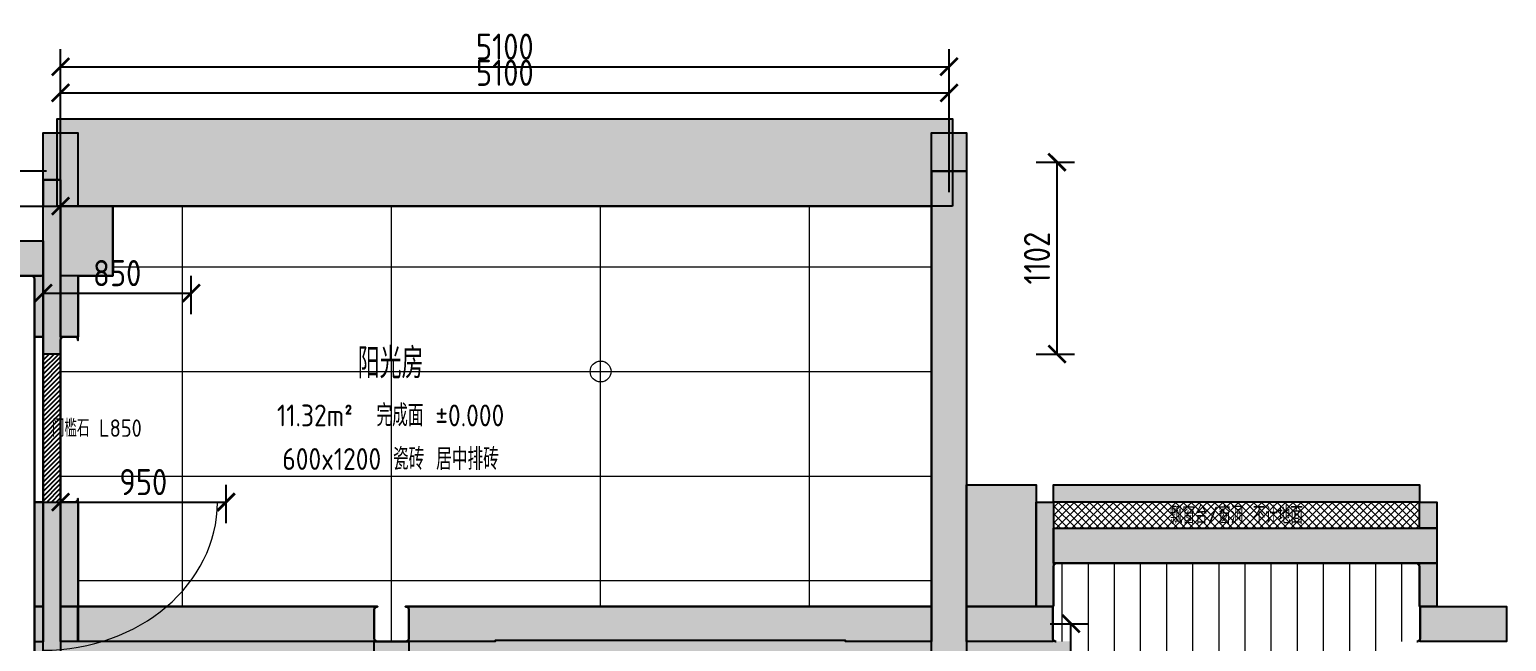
# Model space of a CAD drawing. Header units: millimetres. Extents: x -8644 to 33406, y -9640 to 20060.
# Drawn here: x 7722 to 16200, y 10900 to 14413 of the extents above; entities that cross this region are included whole.
import ezdxf
from ezdxf.enums import TextEntityAlignment as Align

# ---------------------------------------------------------------- set-up
doc = ezdxf.new("R2010")
doc.units = ezdxf.units.MM
for name, color, linetype, lineweight in [('A-CONFLICT', 8, 'Continuous', 25), ('A-DESIGN', 8, 'Continuous', 25), ('A-DIMS', 3, 'Continuous', 13), ('A-DOOR', 8, 'Continuous', 18), ('A-FLOR-BAY', 8, 'Continuous', 13), ('A-FLOR-LEVL', 7, 'Continuous', 18), ('A-FLOR-START', 6, 'Continuous', 18), ('A-FLOR-THRS', 1, 'Continuous', 25), ('A-FLOR-TILE', 4, 'Continuous', 13), ('A-FLOR-WOOD', 30, 'Continuous', 13), ('A-FLOR-ZONE', 7, 'Continuous', 30), ('A-REVIEW', 8, 'Continuous', 25), ('A-WALL', 8, 'Continuous', 25), ('A-WALL-FILL', 253, 'Continuous', 25)]:
    doc.layers.add(name, color=color, linetype=linetype, lineweight=lineweight)
doc.styles.get("Standard").update_dxf_attribs({"font": 'gbenor.shx', "bigfont": 'gbcbig.shx'})
doc.dimstyles.new('CD50', dxfattribs={"dimtxt": 150, "dimasz": 100, "dimexe": 100, "dimexo": 80, "dimgap": 40, "dimtad": 1, "dimdec": 0, "dimtxsty": 'Standard', "dimblk": 'ARCHTICK', "dimcen": 2.5, "dimclrd": 3, "dimclre": 3, "dimclrt": 3, "dimazin": 3, "dimtfac": 1, "dimtmove": 0, "dimatfit": 3})

# ---------------------------------------------------------------- blocks, each defined once
blk = doc.blocks.new('SYM-DOOR-LEAF')
at = {"layer": 'A-DOOR'}
blk.add_line((0, 0), (0, 1000), dxfattribs=at)
blk.add_arc((0, 0), 1000, 0, 90, dxfattribs=at)
blk.add_attdef('SRC_ID', (0, -200), '', height=150)
blk = doc.blocks.new('_ARCHTICK')
at = {"color": 0, "linetype": 'BYBLOCK', "const_width": 0.15}
blk.add_lwpolyline([(-0.5, -0.5), (0.5, 0.5)], dxfattribs=at)

msp = doc.modelspace()

# ---------------------------------------------------------------- hatches: boundary and pattern name
at = {"layer": 'A-FLOR-BAY'}
h = msp.add_hatch(dxfattribs=at)
h.set_pattern_fill('ANSI37', color=256, scale=10)
h.paths.add_polyline_path([(13599.9, 11551), (13599.9, 11550.9), (13599.9, 11550.8), (13599.9, 11550.7), (13600, 11550.6), (13600, 11550.5), (13600.1, 11550.4), (13600.1, 11550.4), (13600.2, 11550.3), (13600.3, 11550.2), (13600.3, 11550.2), (13600.4, 11550.1), (13600.5, 11550.1), (13600.6, 11550), (13600.7, 11550), (13600.8, 11550), (13600.9, 11550), (15698.9, 11550), (15699, 11550), (15699.1, 11550), (15699.2, 11550), (15699.3, 11550.1), (15699.4, 11550.1), (15699.5, 11550.2), (15699.5, 11550.2), (15699.6, 11550.3), (15699.7, 11550.4), (15699.7, 11550.4), (15699.8, 11550.5), (15699.8, 11550.6), (15699.9, 11550.7), (15699.9, 11550.8), (15699.9, 11550.9), (15699.9, 11551), (15699.9, 11699.2), (15699.9, 11699.3), (15699.9, 11699.4), (15699.9, 11699.5), (15699.8, 11699.6), (15699.8, 11699.7), (15699.7, 11699.8), (15699.7, 11699.8), (15699.6, 11699.9), (15699.5, 11700), (15699.5, 11700), (15699.4, 11700.1), (15699.3, 11700.1), (15699.2, 11700.2), (15699.1, 11700.2), (15699, 11700.2), (15698.9, 11700.2), (13600.9, 11700.2), (13600.8, 11700.2), (13600.7, 11700.2), (13600.6, 11700.2), (13600.5, 11700.1), (13600.4, 11700.1), (13600.3, 11700), (13600.3, 11700), (13600.2, 11699.9), (13600.1, 11699.8), (13600.1, 11699.8), (13600, 11699.7), (13600, 11699.6), (13599.9, 11699.5), (13599.9, 11699.4), (13599.9, 11699.3), (13599.9, 11699.2)])
at = {"layer": 'A-FLOR-THRS'}
h = msp.add_hatch(dxfattribs=at)
h.set_pattern_fill('ANSI31', color=256, scale=6)
h.paths.add_polyline_path([(7900, 11700), (7900, 12550), (7800, 12550), (7800, 11700)])
at = {"layer": 'A-WALL-FILL'}
h = msp.add_hatch(color=256, dxfattribs=at)
h.dxf.hatch_style = 1
h.paths.add_polyline_path([(6900, 13400), (7000, 13400), (7000, 13200.2), (7269.5, 13200.2), (7799.9, 13200.2), (7799.9, 13118.1), (7799.9, 13002), (7800, 13002), (7800, 13400.2), (7799.9, 13400.2), (7799.9, 13820.2), (7879.9, 13820.2), (7879.9, 13900.2), (13019.9, 13900.2), (13019.9, 13820.2), (13099.9, 13820.2), (13099.9, 13600), (13100, 13600), (13100, 11801), (13100, 11800.2), (13264.2, 11800.2), (13499.9, 11800.2), (13499.9, 11700.2), (13541, 11700.2), (13599.9, 11700.2), (13599.9, 11346.6), (13599.9, 11183.3), (13599.9, 11105), (13599.3, 11105), (13595, 11105), (13595, 11104.4), (13595, 11100.2), (13595, 10977.1), (13595, 10900.2), (13347.4, 10900.2), (13100, 10900.2), (13100, 10900), (13700, 10900), (13700, 10700), (13100, 10700), (13100, 7451), (13100, 7450), (12900, 7450), (12900, 7451), (12900, 7800), (10901, 7800), (9949, 7800), (9900, 7800), (9900, 7700), (9700, 7700), (9700, 8000.2), (9700, 8250), (9699.9, 8250), (9699.9, 9243.1), (9699.9, 10700), (8000.1, 10700), (8000.1, 8000.1), (8000, 8000), (8799, 8000), (8800, 8000), (8800, 7800), (8799, 7800), (7900, 7800), (7800, 7800), (7800, 7999.9), (7790, 7999.9), (7749.9, 7999.9), (7749.9, 10898), (7749.9, 11100.1), (7749.9, 11700), (7800, 11700), (7900, 11700), (8000.1, 11700), (8000.1, 11100.2), (8601.4, 11100.2), (9699.9, 11100.2), (9699.9, 11029.4), (9699.9, 10900.2), (9785.6, 10900.2), (9899.9, 10900.2), (9899.9, 10900), (9900, 10900), (12900, 10900), (12900, 10999), (12900, 11100.2), (12899.9, 11100.2), (12899.9, 13400.2), (8199.9, 13400.2), (8199.9, 13235.9), (8199.9, 13000.2), (8035.6, 13000.2), (7999.8, 13000.2), (8000.1, 12999.9), (8000.1, 12649.9), (7900, 12649.9), (7900, 12551), (7900, 12550), (7800, 12550), (7800, 12551), (7800, 12649.9), (7790, 12649.9), (7749.9, 12649.9), (7749.9, 12999.9), (7790, 12999.9), (7790, 13000.2), (7430.3, 13000.2), (7000, 13000.2), (7000, 12950), (6900, 12950), (6900, 13000.2), (6899.9, 13000.2), (6899.9, 13082.3), (6899.9, 13200.2), (6900, 13200.2)])
h.paths.add_polyline_path([(9699.9, 10900.2), (9098.4, 10900.2), (8000.1, 10900.2), (8000.1, 10900), (9699.9, 10900)])
h.paths.add_polyline_path([(9900, 8000), (9949, 8000), (10901, 8000), (12900, 8000), (12900, 10700), (9900, 10700)])
h = msp.add_hatch(color=256, dxfattribs=at)
h.dxf.hatch_style = 1
h.paths.add_polyline_path([(13599.9, 11700.2), (13599.9, 11741.3), (13599.9, 11800.2), (14462.4, 11800.2), (15699.9, 11800.2), (15699.9, 11759.1), (15699.9, 11700.2), (14837.4, 11700.2)])
h = msp.add_hatch(color=256, dxfattribs=at)
h.dxf.hatch_style = 1
h.paths.add_polyline_path([(15699.9, 11700.2), (15735.3, 11700.2), (15799.9, 11700.2), (15799.9, 11550), (15800, 11550), (15800, 11350), (15799.9, 11350), (15799.9, 11100.2), (15952.4, 11100.2), (16199.9, 11100.2), (16199.9, 11014.5), (16199.9, 10900.2), (15862.9, 10900.2), (15705, 10900.2), (15705, 11023.3), (15705, 11100.2), (15705, 11100.8), (15705, 11105), (15704.3, 11105), (15699.9, 11105), (15699.9, 11168.3), (15699.9, 11312.5), (15699.9, 11350), (15601, 11350), (13699, 11350), (13600, 11350), (13600, 11550), (13699, 11550), (15601, 11550), (15699.9, 11550)])
h = msp.add_hatch(color=256, dxfattribs=at)
h.dxf.hatch_style = 1
h.paths.add_polyline_path([(12899.9, 11100.2), (12899.9, 11029.4), (12899.9, 10900.2), (12700.2, 10900.2), (12405, 10900.2), (12405, 10901.6), (12405, 10905), (10981.2, 10905), (10395, 10905), (10395, 10901.6), (10395, 10900.2), (10271.2, 10900.2), (9899.9, 10900.2), (9899.9, 10971), (9899.9, 11100.2), (10961.4, 11100.2)])

# ---------------------------------------------------------------- linework, layer by layer
at = {"layer": 'A-CONFLICT'}
msp.add_lwpolyline([(9699.9, 9243.1), (9699.9, 10900.2), (9785.6, 10900.2), (9899.9, 10900.2), (9899.9, 9657.3), (9899.9, 8000.2), (9814.2, 8000.2), (9700, 8000.2), (9700, 8250), (9699.9, 8250)], close=True, dxfattribs=at)
at = {"layer": 'A-DESIGN'}
for points in [[(7900, 13400.2), (7900, 13550), (7800, 13550), (7800, 13400.2), (7799.9, 13400.2), (7799.9, 13820.2), (7999.9, 13820.2), (7999.9, 13400.2), (7900, 13400.2)], [(13019.9, 13400.2), (7879.9, 13400.2), (7879.9, 13900.2), (13019.9, 13900.2)], [(12899.9, 11100.2), (12899.9, 13820.2), (13099.9, 13820.2), (13099.9, 13600), (12900, 13600), (12900, 11801), (12900, 11100.2), (12899.9, 11100.2)], [(7790, 13002), (7790.1, 13002), (7800, 13002), (7800, 12649.9), (7790, 12649.9), (7749.9, 12649.9), (7749.9, 12999.9), (7790, 12999.9), (7790, 13002)], [(7997.3, 13002), (7998, 13002), (8000.1, 12999.9), (8000.1, 12649.9), (7900, 12649.9), (7900, 13002), (7997.3, 13002)], [(13099.9, 11100.2), (13099.9, 11387.7), (13099.9, 11800.2), (13264.2, 11800.2), (13499.9, 11800.2), (13499.9, 11512.7), (13499.9, 11100.2), (13335.6, 11100.2)], [(13599.9, 11700.2), (13599.9, 11741.3), (13599.9, 11800.2), (14462.4, 11800.2), (15699.9, 11800.2), (15699.9, 11759.1), (15699.9, 11700.2), (14837.4, 11700.2)], [(13499.9, 11100.2), (13499.9, 11346.6), (13499.9, 11700.2), (13541, 11700.2), (13599.9, 11700.2), (13599.9, 11346.6), (13599.9, 11183.3), (13599.9, 11105), (13599.3, 11105), (13595, 11105), (13595, 11104.4), (13595, 11100.2), (13539, 11100.2)], [(15699.9, 11700.2), (15735.3, 11700.2), (15799.9, 11700.2), (15799.9, 11550), (15699.9, 11550), (15699.9, 11700.2)], [(15699.9, 11350), (15799.9, 11350), (15799.9, 11100.2), (15735.3, 11100.2), (15715.1, 11100.2), (15705, 11100.2), (15705, 11100.8), (15705, 11105), (15704.3, 11105), (15699.9, 11105), (15699.9, 11168.3), (15699.9, 11312.5), (15699.9, 11350)], [(9899.9, 10900.2), (9899.9, 10971), (9899.9, 11100.2), (10961.4, 11100.2), (12899.9, 11100.2), (12899.9, 11029.4), (12899.9, 10900.2), (12700.2, 10900.2), (12405, 10900.2), (12405, 10901.6), (12405, 10905), (10981.2, 10905), (10395, 10905), (10395, 10901.6), (10395, 10900.2), (10271.2, 10900.2)]]:
    msp.add_lwpolyline(points, close=True, dxfattribs=at)
at = {"layer": 'A-DOOR'}
msp.add_lwpolyline([(7800, 11700), (7900, 11700), (7900, 12550), (7800, 12550)], close=True, dxfattribs=at)
at = {"layer": 'A-FLOR-START'}
for p, q in [((11000, 12330.1), (11000, 12570.1)), ((10880, 12450.1), (11120, 12450.1))]:
    msp.add_line(p, q, dxfattribs=at)
msp.add_circle((11000, 12450.1), 60, dxfattribs=at)
at = {"layer": 'A-FLOR-THRS'}
msp.add_lwpolyline([(7900, 11700), (7900, 12550), (7800, 12550), (7800, 11700)], close=True, dxfattribs=at)
at = {"layer": 'A-FLOR-TILE'}
for p, q in [((8600, 11100.2), (8600, 13400)), ((9800, 10900.2), (9800, 13400)), ((11000, 11100.2), (11000, 13400)), ((12200, 11100.2), (12200, 13400)), ((8199.9, 13050.1), (12899.9, 13050.1)), ((7900, 12450.1), (12899.9, 12450.1)), ((7900, 11850.1), (12899.9, 11850.1)), ((8000.1, 11250.1), (12899.9, 11250.1))]:
    msp.add_line(p, q, dxfattribs=at)
at = {"layer": 'A-FLOR-WOOD'}
for p, q in [((7800, 12648.9), (7800, 11701)), ((13650, 10900), (13650, 11350)), ((13800, 6600.2), (13800, 11350)), ((13950, 6600.2), (13950, 11350)), ((14100, 6600.2), (14100, 11350)), ((14250, 6600.2), (14250, 11350)), ((14400, 6600.2), (14400, 11350)), ((14550, 6600.2), (14550, 11350)), ((14700, 6600.2), (14700, 11350)), ((14850, 6600.2), (14850, 11350)), ((15000, 6600.2), (15000, 11350)), ((15150, 6600.2), (15150, 11350)), ((15300, 6600.2), (15300, 11350)), ((15450, 6600.2), (15450, 11350)), ((15600, 10900), (15600, 11350))]:
    msp.add_line(p, q, dxfattribs=at)
at = {"layer": 'A-FLOR-ZONE'}
for points in [[(9716, 10900.6), (9714.1, 10901.1), (9712.2, 10901.7), (9710.5, 10902.6), (9708.8, 10903.6), (9707.2, 10904.7), (9705.8, 10906.1), (9704.4, 10907.5), (9703.3, 10909.1), (9702.3, 10910.8), (9701.4, 10912.5), (9700.8, 10914.4), (9700.3, 10916.3), (9700, 10918.2), (9699.9, 10920.2), (9699.9, 11080), (9700, 11082), (9700.3, 11083.9), (9700.8, 11085.8), (9701.4, 11087.7), (9702.3, 11089.4), (9703.3, 11091.1), (9704.4, 11092.7), (9705.8, 11094.1), (9707.2, 11095.5), (9708.8, 11096.6), (9710.5, 11097.6), (9712.2, 11098.5), (9714.1, 11099.1), (9716, 11099.6), (9717.9, 11099.9), (9719.9, 11100), (9699.9, 11100), (9699.9, 11100.2), (9699.9, 11100.2), (9699.9, 11100.2), (8001.1, 11100.2), (8001, 11100.2), (8000.9, 11100.2), (8000.8, 11100.2), (8000.7, 11100.3), (8000.6, 11100.3), (8000.5, 11100.4), (8000.5, 11100.4), (8000.4, 11100.5), (8000.3, 11100.6), (8000.3, 11100.6), (8000.2, 11100.7), (8000.2, 11100.8), (8000.1, 11100.9), (8000.1, 11101), (8000.1, 11101.1), (8000.1, 11101.2), (8000.1, 11700), (8000.1, 11700), (8000.1, 11700), (8000, 11700), (8000, 11720), (7999.9, 11718), (7999.6, 11716.1), (7999.1, 11714.2), (7998.5, 11712.3), (7997.6, 11710.6), (7996.6, 11708.9), (7995.5, 11707.3), (7994.1, 11705.9), (7992.7, 11704.5), (7991.1, 11703.4), (7989.4, 11702.4), (7987.7, 11701.5), (7985.8, 11700.9), (7983.9, 11700.4), (7982, 11700.1), (7980, 11700), (7920, 11700), (7918.1, 11700.1), (7916.1, 11700.4), (7914.2, 11700.9), (7912.4, 11701.5), (7910.6, 11702.4), (7908.9, 11703.4), (7907.3, 11704.5), (7905.9, 11705.9), (7904.6, 11707.3), (7903.4, 11708.9), (7902.4, 11710.6), (7901.5, 11712.3), (7900.9, 11714.2), (7900.4, 11716.1), (7900.1, 11718), (7900, 11720), (7900, 12629.9), (7900.1, 12631.9), (7900.4, 12633.8), (7900.9, 12635.7), (7901.5, 12637.6), (7902.4, 12639.3), (7903.4, 12641), (7904.5, 12642.6), (7905.9, 12644), (7907.3, 12645.4), (7908.9, 12646.5), (7910.6, 12647.5), (7912.3, 12648.4), (7914.2, 12649), (7916.1, 12649.5), (7918, 12649.8), (7920, 12649.9), (7980, 12649.9), (7982, 12649.8), (7983.9, 12649.5), (7985.8, 12649), (7987.7, 12648.4), (7989.4, 12647.5), (7991.1, 12646.5), (7992.7, 12645.4), (7994.1, 12644), (7995.5, 12642.6), (7996.6, 12641), (7997.6, 12639.3), (7998.5, 12637.6), (7999.1, 12635.7), (7999.6, 12633.8), (7999.9, 12631.9), (8000, 12629.9), (8000, 12649.9), (8000.1, 12649.9), (8000.1, 12649.9), (8000.1, 12649.9), (8000.1, 12999.2), (8000.1, 12999.3), (8000.1, 12999.4), (8000.1, 12999.5), (8000.2, 12999.6), (8000.2, 12999.7), (8000.3, 12999.8), (8000.3, 12999.8), (8000.4, 12999.9), (8000.5, 13000), (8000.5, 13000), (8000.6, 13000.1), (8000.7, 13000.1), (8000.8, 13000.2), (8000.9, 13000.2), (8001, 13000.2), (8001.1, 13000.2), (8199.9, 13000.2), (8199.9, 13000.2), (8199.9, 13000.2), (8199.9, 13399.2), (8199.9, 13399.3), (8199.9, 13399.4), (8199.9, 13399.5), (8200, 13399.6), (8200, 13399.7), (8200.1, 13399.8), (8200.1, 13399.8), (8200.2, 13399.9), (8200.3, 13400), (8200.3, 13400), (12899.5, 13400), (12899.5, 13400), (12899.6, 13399.9), (12899.7, 13399.8), (12899.7, 13399.8), (12899.8, 13399.7), (12899.8, 13399.6), (12899.9, 13399.5), (12899.9, 13399.4), (12899.9, 13399.3), (12899.9, 13399.2), (12899.9, 11101.2), (12899.9, 11101.1), (12899.9, 11101), (12899.9, 11100.9), (12899.8, 11100.8), (12899.8, 11100.7), (12899.7, 11100.6), (12899.7, 11100.6), (12899.6, 11100.5), (12899.5, 11100.4), (12899.5, 11100.4), (12899.4, 11100.3), (12899.3, 11100.3), (12899.2, 11100.2), (12899.1, 11100.2), (12899, 11100.2), (12898.9, 11100.2), (9899.9, 11100.2), (9899.9, 11100.2), (9899.9, 11100.2), (9899.9, 11100), (9879.9, 11100), (9881.9, 11099.9), (9883.8, 11099.6), (9885.7, 11099.1), (9887.6, 11098.5), (9889.3, 11097.6), (9891, 11096.6), (9892.6, 11095.5), (9894, 11094.1), (9895.4, 11092.7), (9896.5, 11091.1), (9897.5, 11089.4), (9898.4, 11087.7), (9899, 11085.8), (9899.5, 11083.9), (9899.8, 11082), (9899.9, 11080), (9899.9, 10920.2), (9899.8, 10918.3), (9899.5, 10916.3), (9899, 10914.4), (9898.4, 10912.6), (9897.5, 10910.8), (9896.5, 10909.1), (9895.4, 10907.5), (9894, 10906.1), (9892.6, 10904.8), (9891, 10903.6), (9889.3, 10902.6), (9887.6, 10901.7), (9885.7, 10901.1), (9883.8, 10900.6), (9881.9, 10900.3), (9879.9, 10900.2), (9719.9, 10900.2), (9717.9, 10900.3)], [(7750, 11701.7), (7749.9, 12649.9), (7749.9, 12649.9), (7749.9, 12649.9), (7799, 12649.9), (7799.1, 12649.9), (7799.2, 12649.9), (7799.3, 12649.9), (7799.4, 12649.8), (7799.5, 12649.8), (7799.6, 12649.7), (7799.6, 12649.7), (7799.7, 12649.6), (7799.8, 12649.5), (7799.8, 12649.5), (7799.9, 12649.4), (7799.9, 12649.3), (7800, 12649.2), (7800, 12649.1), (7800, 12649), (7800, 12648.9), (7800, 11701), (7800, 11700.9), (7800, 11700.8), (7800, 11700.7), (7799.9, 11700.6), (7799.9, 11700.5), (7799.8, 11700.4), (7799.8, 11700.4), (7799.7, 11700.3), (7799.6, 11700.2), (7799.6, 11700.2), (7799.5, 11700.1), (7799.4, 11700.1), (7799.3, 11700), (7799.2, 11700), (7799.1, 11700), (7799, 11700), (7749.9, 11700), (7749.9, 11700)]]:
    msp.add_lwpolyline(points, close=True, dxfattribs=at)
for points in [[(7020, 13000.2), (7729.9, 13000.2), (7731.9, 13000.1), (7733.8, 12999.8), (7735.7, 12999.3), (7737.6, 12998.7), (7739.3, 12997.8), (7741, 12996.8), (7742.6, 12995.7), (7744, 12994.3), (7745.4, 12992.9), (7746.5, 12991.3), (7747.5, 12989.6), (7748.4, 12987.9), (7749, 12986), (7749.5, 12984.1), (7749.8, 12982.2), (7749.9, 12980.2), (7749.9, 12649.9), (7750, 11701.7), (7749.9, 11699.8), (7749.9, 11699.7), (7749.9, 11699.7), (7749.9, 8000.2)], [(13615, 10900), (13613.1, 10900.1), (13611.1, 10900.4), (13609.2, 10900.9), (13607.4, 10901.5), (13605.6, 10902.4), (13603.9, 10903.4), (13602.3, 10904.5), (13600.9, 10905.9), (13599.6, 10907.3), (13598.4, 10908.9), (13597.4, 10910.6), (13596.5, 10912.3), (13595.9, 10914.2), (13595.4, 10916.1), (13595.1, 10918), (13595, 10920), (13595, 11091.9), (13595.1, 11093.9), (13595.4, 11095.8), (13595.9, 11097.7), (13596.5, 11099.6), (13597.4, 11101.3), (13598.4, 11103), (13599.5, 11104.6), (13599.9, 11105), (13599.9, 11105.3), (13599.9, 11105.3), (13599.9, 11330), (13600, 11332), (13600.3, 11333.9), (13600.8, 11335.8), (13601.4, 11337.7), (13602.3, 11339.4), (13603.3, 11341.1), (13604.4, 11342.7), (13605.8, 11344.1), (13607.2, 11345.5), (13608.8, 11346.6), (13610.5, 11347.6), (13612.2, 11348.5), (13614.1, 11349.1), (13616, 11349.6), (13617.9, 11349.9), (13619.9, 11350), (15679.9, 11350), (15681.9, 11349.9), (15683.8, 11349.6), (15685.7, 11349.1), (15687.6, 11348.5), (15689.3, 11347.6), (15691, 11346.6), (15692.6, 11345.5), (15694, 11344.1), (15695.4, 11342.7), (15696.5, 11341.1), (15697.5, 11339.4), (15698.4, 11337.7), (15699, 11335.8), (15699.5, 11333.9), (15699.8, 11332), (15699.9, 11330), (15699.9, 11105.3), (15699.9, 11105.3), (15699.9, 11105), (15700.5, 11104.4), (15701.6, 11102.8), (15702.6, 11101.1), (15703.5, 11099.3), (15704.1, 11097.5), (15704.6, 11095.6), (15704.9, 11093.6), (15705, 11091.7), (15705, 10920), (15704.9, 10918), (15704.6, 10916.1), (15704.1, 10914.2), (15703.5, 10912.3), (15702.6, 10910.6), (15701.6, 10908.9), (15700.5, 10907.3), (15699.1, 10905.9), (15697.7, 10904.5), (15696.1, 10903.4), (15694.4, 10902.4), (15692.7, 10901.5), (15690.8, 10900.9), (15688.9, 10900.4), (15687, 10900.1), (15685, 10900)]]:
    msp.add_lwpolyline(points, dxfattribs=at)
at = {"layer": 'A-REVIEW'}
for points in [[(7964.2, 13400.2), (8199.9, 13400.2), (8199.9, 13235.9), (8199.9, 13000.2), (8035.6, 13000.2), (7900, 13000.2), (7900, 13400.2), (7964.2, 13400.2)], [(6899.9, 13000.2), (6899.9, 13082.3), (6899.9, 13200.2), (7269.5, 13200.2), (7799.9, 13200.2), (7799.9, 13118.1), (7799.9, 13000.2), (7430.3, 13000.2)], [(7790, 11100.1), (7749.9, 11100.1), (7749.9, 11700), (7800, 11700), (7800, 11699), (7800, 11100.1), (7790, 11100.1)], [(7900, 11100.1), (7900, 11699), (7900, 11700), (8000.1, 11700), (8000.1, 11100.1), (7900, 11100.1)], [(7749.9, 11100.1), (7790, 11100.1), (7800, 11100.1), (7800, 10898), (7790, 10898), (7753, 10898), (7749.9, 10898), (7749.9, 11100.1)], [(8000.1, 11100.1), (8000.1, 10900), (7900, 10900), (7900, 11100.1), (8000.1, 11100.1)], [(7999.9, 10900.2), (7999.9, 10971), (7999.9, 11100.2), (8601.4, 11100.2), (9699.9, 11100.2), (9699.9, 11029.4), (9699.9, 10900.2), (9098.4, 10900.2)], [(13099.9, 10900.2), (13099.9, 10985.9), (13099.9, 11100.2), (13437, 11100.2), (13595, 11100.2), (13595, 10977.1), (13595, 10900.2), (13347.4, 10900.2)], [(15705, 11100.2), (15952.4, 11100.2), (16199.9, 11100.2), (16199.9, 11014.5), (16199.9, 10900.2), (15862.9, 10900.2), (15705, 10900.2), (15705, 11023.3)]]:
    msp.add_lwpolyline(points, close=True, dxfattribs=at)
at = {"layer": 'A-WALL'}
for points in [[(12900, 13600), (13100, 13600), (13100, 11801), (13100, 10999), (13100, 7451), (13100, 7450), (12900, 7450), (12900, 7451), (12900, 10999), (12900, 11801)], [(7900, 13550), (7900, 12551), (7900, 12550), (7800, 12550), (7800, 12551), (7800, 13550)], [(7900, 11699), (7900, 7800), (7800, 7800), (7800, 11699), (7800, 11700), (7900, 11700)], [(13699, 11350), (13600, 11350), (13600, 11550), (13699, 11550), (15601, 11550), (15800, 11550), (15800, 11350), (15601, 11350)]]:
    msp.add_lwpolyline(points, close=True, dxfattribs=at)

# ---------------------------------------------------------------- block references
at = {"layer": 'A-DOOR', "xscale": 0.85, "rotation": -90}
msp.add_blockref('SYM-DOOR-LEAF', (7800, 11700), dxfattribs=at)

# ---------------------------------------------------------------- texts
at = {"layer": 'A-FLOR-BAY'}
msp.add_text('飘窗台/窗洞 不计地面', height=100, dxfattribs=at).set_placement((14649.9, 11625.1), align=Align.MIDDLE_CENTER)
at = {"layer": 'A-FLOR-LEVL'}
for s, height, p in [('阳光房', 175, (9794.5, 12497.8)), ('11.32m²  完成面 ±0.000', 125, (9794.5, 12197.8)), ('600x1200 瓷砖 居中排砖', 125, (9794.5, 11947.8))]:
    msp.add_text(s, height=height, dxfattribs=at).set_placement(p, align=Align.MIDDLE_CENTER)
at = {"layer": 'A-FLOR-THRS'}
msp.add_text('门槛石 L850', height=100, dxfattribs=at).set_placement((7850, 12125), align=Align.MIDDLE_LEFT)

# ---------------------------------------------------------------- dimensions: what is measured, and where the dimension line sits
at = {"layer": 'A-DIMS'}
for base, p1, p2 in [((7900, 14200), (7900, 13400), (13000, 13400)), ((7900, 14050), (7900, 13850), (13000, 13850)), ((2700, 13400), (2700, 13200), (7900, 13200)), ((7800, 12900), (7800, 12700), (8650, 12700)), ((7900, 11700.2), (7900, 11500.2), (8849.9, 11500.2))]:
    msp.add_linear_dim(base=base, p1=p1, p2=p2, dimstyle='CD50', dxfattribs=at).render()
for base, p1, p2 in [((700, 450), (1300, 450), (7900, 13600)), ((13619.9, 12550), (13419.9, 12550), (13419.9, 13651.8)), ((13700, 7450), (13500, 7450), (13500, 11001.8))]:
    msp.add_linear_dim(base=base, p1=p1, p2=p2, angle=90, dimstyle='CD50', dxfattribs=at).render()

doc.saveas('drawing.dxf')
